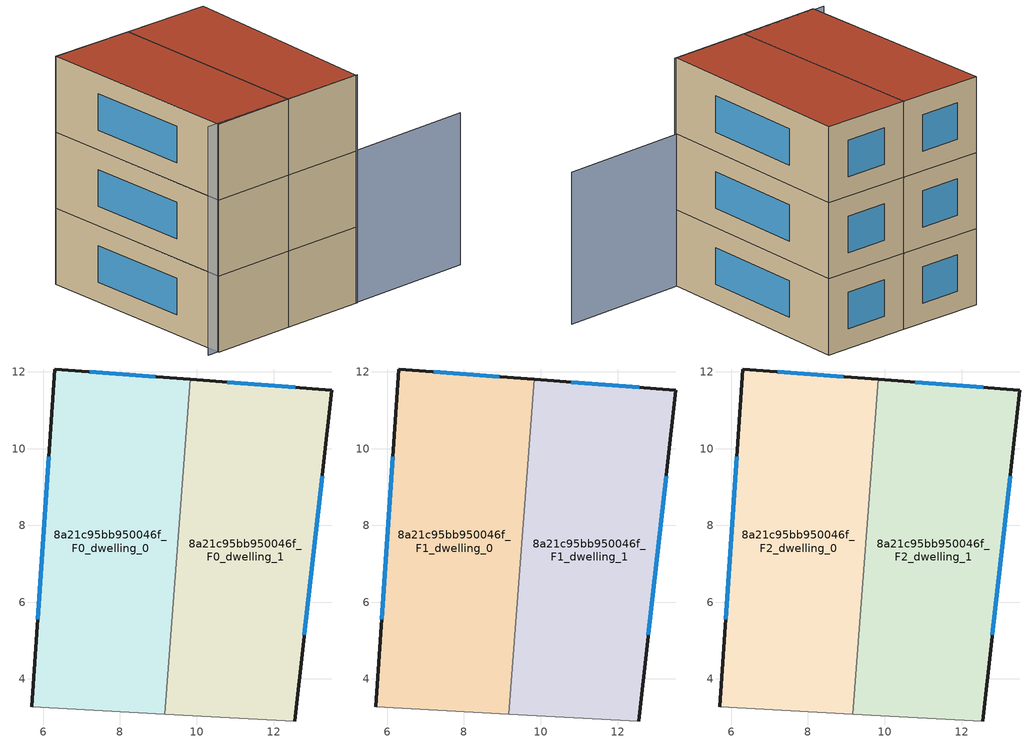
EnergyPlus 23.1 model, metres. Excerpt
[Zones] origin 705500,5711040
8a21c95bb950046f_F0_dwelling_0
 floor ground (EU_floor_Construction): 9.83,11.8 9.17,3.09 5.7,3.27 6.3,12.07 z0
 wall outside (EU_wall_Construction): 9.83,11.8 6.3,12.07 5.7,3.27 z0:3
 wall adiabatic (EU_wall_Construction): 5.7,3.27 9.17,3.09 z0:3
 wall to 8a21c95bb950046f_F0_dwelling_1 (EU_wall_Construction): 9.17,3.09 9.83,11.8 z0:3
 window (EU_Window_Construction): 6.14,9.79 5.85,5.56 / 8.91,11.87 7.22,12 z0.78:2.22
8a21c95bb950046f_F0_dwelling_1
 floor ground (EU_floor_Construction): 13.52,11.52 12.55,2.91 9.17,3.09 9.83,11.8 z0
 wall outside (EU_wall_Construction): 12.55,2.91 13.52,11.52 9.83,11.8 z0:3
 wall adiabatic (EU_wall_Construction): 9.17,3.09 12.55,2.91 z0:3
 window (EU_Window_Construction): 12.56,11.59 10.79,11.73 / 12.8,5.15 13.27,9.28 z0.78:2.22
8a21c95bb950046f_F1_dwelling_0
 floor to 8a21c95bb950046f_F0_dwelling_0 (EU_floor_Construction): 9.83,11.8 9.17,3.09 5.7,3.27 6.3,12.07 z3
 wall outside (EU_wall_Construction): 9.83,11.8 6.3,12.07 5.7,3.27 z3:6
 wall adiabatic (EU_wall_Construction): 5.7,3.27 9.17,3.09 z3:6
 wall to 8a21c95bb950046f_F1_dwelling_1 (EU_wall_Construction): 9.17,3.09 9.83,11.8 z3:6
 window (EU_Window_Construction): 6.14,9.79 5.85,5.56 / 8.91,11.87 7.22,12 z3.78:5.22
8a21c95bb950046f_F1_dwelling_1
 floor to 8a21c95bb950046f_F0_dwelling_1 (EU_floor_Construction): 13.52,11.52 12.55,2.91 9.17,3.09 9.83,11.8 z3
 wall outside (EU_wall_Construction): 12.55,2.91 13.52,11.52 9.83,11.8 z3:6
 wall adiabatic (EU_wall_Construction): 9.17,3.09 12.55,2.91 z3:6
 window (EU_Window_Construction): 12.56,11.59 10.79,11.73 / 12.8,5.15 13.27,9.28 z3.78:5.22
8a21c95bb950046f_F2_dwelling_0
 floor to 8a21c95bb950046f_F1_dwelling_0 (EU_floor_Construction): 9.83,11.8 9.17,3.09 5.7,3.27 6.3,12.07 z6
 wall outside (EU_wall_Construction): 9.83,11.8 6.3,12.07 5.7,3.27 z6:9
 wall adiabatic (EU_wall_Construction): 5.7,3.27 9.17,3.09 z6:9
 wall to 8a21c95bb950046f_F2_dwelling_1 (EU_wall_Construction): 9.17,3.09 9.83,11.8 z6:9
 window (EU_Window_Construction): 6.14,9.79 5.85,5.56 / 8.91,11.87 7.22,12 z6.78:8.22
 roof outside (EU_roof_Construction): 9.17,3.09 9.83,11.8 6.3,12.07 5.7,3.27 z9
8a21c95bb950046f_F2_dwelling_1
 floor to 8a21c95bb950046f_F1_dwelling_1 (EU_floor_Construction): 13.52,11.52 12.55,2.91 9.17,3.09 9.83,11.8 z6
 wall outside (EU_wall_Construction): 12.55,2.91 13.52,11.52 9.83,11.8 z6:9
 wall adiabatic (EU_wall_Construction): 9.17,3.09 12.55,2.91 z6:9
 window (EU_Window_Construction): 12.56,11.59 10.79,11.73 / 12.8,5.15 13.27,9.28 z6.78:8.22
 roof outside (EU_roof_Construction): 12.55,2.91 13.52,11.52 9.83,11.8 9.17,3.09 z9
shading: 12.02,2.96 17.85,2.7 z0:6; 5.22,3.37 12.62,2.9 z0:9
[Building]
EU S2 Campaign: North Axis=0; Terrain=City; Solar Distribution=FullExterior
[Site:Location]
London: Latitude=51.5; Longitude=-0.5; Time Zone=0; Elevation=25
[SizingPeriod:WeatherFileDays]
AnnualSizingPeriod: Begin Month=1; Begin Day of Month=1; End Month=12; End Day of Month=31; Day of Week for Start Day=Monday; Use Weather File Daylight Saving Period=No; Use Weather File Rain and Snow Indicators=No
[MATERIAL]
EU_InternalMass_Material: Roughness=MediumRough; Thickness=0.1; Conductivity=1; Density=1800; Specific Heat=900; Thermal Absorptance=0.9; Solar Absorptance=0.7; Visible Absorptance=0.7
[MATERIAL:NOMASS] Roughness=MediumRough; Thermal Absorptance=0.9; Solar Absorptance=0.7; Visible Absorptance=0.7
Name | Thermal Resistance
EU_wall_NoMass | 0.505306
EU_roof_NoMass | 0.464057
EU_floor_NoMass | 1.8949
[WINDOWMATERIAL:SIMPLEGLAZINGSYSTEM]
EU_Window_SimpleGlazing: UFactor=4.3538; Solar Heat Gain Coefficient=0.85; Visible Transmittance=0.85
[CONSTRUCTION]
EU_wall_Construction: EU_wall_NoMass
EU_roof_Construction: EU_roof_NoMass
EU_floor_Construction: EU_floor_NoMass
EU_InternalMass_Construction: EU_InternalMass_Material
EU_Window_Construction: EU_Window_SimpleGlazing
[ZONE] Type=1; Multiplier=1; Ceiling Height=autocalculate; Floor Area=autocalculate; Part of Total Floor Area=Yes
Name | Volume
8a21c95bb950046f_F0_dwelling_0 | 92.4412
8a21c95bb950046f_F1_dwelling_0; 8a21c95bb950046f_F2_dwelling_0 | 92.4419
8a21c95bb950046f_F0_dwelling_1; 8a21c95bb950046f_F1_dwelling_1; 8a21c95bb950046f_F2_dwelling_1 | 92.4463
[INTERNALMASS] Construction=EU_InternalMass_Construction
Name | Zone or ZoneList | Surface Area
8a21c95bb950046f_F0_dwelling_0_EU_InternalMass | 8a21c95bb950046f_F0_dwelling_0 | 30.8139
8a21c95bb950046f_F0_dwelling_1_EU_InternalMass | 8a21c95bb950046f_F0_dwelling_1 | 30.8152
8a21c95bb950046f_F1_dwelling_0_EU_InternalMass | 8a21c95bb950046f_F1_dwelling_0 | 30.8139
8a21c95bb950046f_F1_dwelling_1_EU_InternalMass | 8a21c95bb950046f_F1_dwelling_1 | 30.8152
8a21c95bb950046f_F2_dwelling_0_EU_InternalMass | 8a21c95bb950046f_F2_dwelling_0 | 30.8139
8a21c95bb950046f_F2_dwelling_1_EU_InternalMass | 8a21c95bb950046f_F2_dwelling_1 | 30.8152
[OTHEREQUIPMENT] Fuel Type=Electricity; Design Level Calculation Method=Watts/Area; Power per Zone Floor Area=1; Fraction Latent=0; Fraction Radiant=0; Fraction Lost=0; Carbon Dioxide Generation Rate=0; EndUse Subcategory=EU_Step8_InternalGains
Name | Zone or ZoneList or Space or SpaceList | Schedule
EU_Step8_InternalGain_8a21c95bb950046f_F0_dwelling_0_f000 | 8a21c95bb950046f_F0_dwelling_0 | EU_Step8_GainSchedule_8a21c95bb950046f_F0_dwelling_0_f000
EU_Step8_InternalGain_8a21c95bb950046f_F0_dwelling_1_f000 | 8a21c95bb950046f_F0_dwelling_1 | EU_Step8_GainSchedule_8a21c95bb950046f_F0_dwelling_1_f000
EU_Step8_InternalGain_8a21c95bb950046f_F1_dwelling_0_f000 | 8a21c95bb950046f_F1_dwelling_0 | EU_Step8_GainSchedule_8a21c95bb950046f_F1_dwelling_0_f000
EU_Step8_InternalGain_8a21c95bb950046f_F1_dwelling_1_f000 | 8a21c95bb950046f_F1_dwelling_1 | EU_Step8_GainSchedule_8a21c95bb950046f_F1_dwelling_1_f000
EU_Step8_InternalGain_8a21c95bb950046f_F2_dwelling_0_f000 | 8a21c95bb950046f_F2_dwelling_0 | EU_Step8_GainSchedule_8a21c95bb950046f_F2_dwelling_0_f000
EU_Step8_InternalGain_8a21c95bb950046f_F2_dwelling_1_f000 | 8a21c95bb950046f_F2_dwelling_1 | EU_Step8_GainSchedule_8a21c95bb950046f_F2_dwelling_1_f000
[ZONEVENTILATION:DESIGNFLOWRATE] Schedule=EU_AlwaysOn; Design Flow Rate Calculation Method=AirChanges/Hour; Air Changes per Hour=0.527733; Ventilation Type=Natural; Fan Pressure Rise=0; Fan Total Efficiency=1; Constant Term Coefficient=1; Temperature Term Coefficient=0; Velocity Term Coefficient=0; Velocity Squared Term Coefficient=0; Minimum Indoor Temperature=-100; Maximum Indoor Temperature=100; Delta Temperature=-100; Minimum Outdoor Temperature=-100; Maximum Outdoor Temperature=100; Maximum Wind Speed=40
Name | Zone or ZoneList or Space or SpaceList
EU_ConstantAir_8a21c95bb950046f_F0_dwelling_0 | 8a21c95bb950046f_F0_dwelling_0
EU_ConstantAir_8a21c95bb950046f_F0_dwelling_1 | 8a21c95bb950046f_F0_dwelling_1
EU_ConstantAir_8a21c95bb950046f_F1_dwelling_0 | 8a21c95bb950046f_F1_dwelling_0
EU_ConstantAir_8a21c95bb950046f_F1_dwelling_1 | 8a21c95bb950046f_F1_dwelling_1
EU_ConstantAir_8a21c95bb950046f_F2_dwelling_0 | 8a21c95bb950046f_F2_dwelling_0
EU_ConstantAir_8a21c95bb950046f_F2_dwelling_1 | 8a21c95bb950046f_F2_dwelling_1
[HVACTEMPLATE:THERMOSTAT] Constant Heating Setpoint=20; Constant Cooling Setpoint=50
EU_HeatOnly_8a21c95bb950046f_F0_dwelling_0; EU_HeatOnly_8a21c95bb950046f_F0_dwelling_1; EU_HeatOnly_8a21c95bb950046f_F1_dwelling_0; EU_HeatOnly_8a21c95bb950046f_F1_dwelling_1; EU_HeatOnly_8a21c95bb950046f_F2_dwelling_0; EU_HeatOnly_8a21c95bb950046f_F2_dwelling_1
[HVACTEMPLATE:ZONE:IDEALLOADSAIRSYSTEM] System Availability Schedule=EU_AlwaysOn; Maximum Heating Supply Air Temperature=50; Minimum Cooling Supply Air Temperature=13; Maximum Heating Supply Air Humidity Ratio=0.0156; Minimum Cooling Supply Air Humidity Ratio=0.0077; Heating Limit=NoLimit; Cooling Limit=NoLimit; Heating Availability Schedule=EU_AlwaysOn; Cooling Availability Schedule=EU_CoolingOff; Dehumidification Control Type=ConstantSensibleHeatRatio; Cooling Sensible Heat Ratio=0.7; Dehumidification Setpoint=60; Humidification Control Type=None; Humidification Setpoint=30; Outdoor Air Method=None; Outdoor Air Flow Rate per Person=0.00944; Outdoor Air Flow Rate per Zone Floor Area=0; Outdoor Air Flow Rate per Zone=0; Demand Controlled Ventilation Type=None; Outdoor Air Economizer Type=NoEconomizer; Heat Recovery Type=None; Sensible Heat Recovery Effectiveness=0.7; Latent Heat Recovery Effectiveness=0.65
Name | Template Thermostat
8a21c95bb950046f_F0_dwelling_0 | EU_HeatOnly_8a21c95bb950046f_F0_dwelling_0
8a21c95bb950046f_F0_dwelling_1 | EU_HeatOnly_8a21c95bb950046f_F0_dwelling_1
8a21c95bb950046f_F1_dwelling_0 | EU_HeatOnly_8a21c95bb950046f_F1_dwelling_0
8a21c95bb950046f_F1_dwelling_1 | EU_HeatOnly_8a21c95bb950046f_F1_dwelling_1
8a21c95bb950046f_F2_dwelling_0 | EU_HeatOnly_8a21c95bb950046f_F2_dwelling_0
8a21c95bb950046f_F2_dwelling_1 | EU_HeatOnly_8a21c95bb950046f_F2_dwelling_1
[SIZING:ZONE] Zone Cooling Design Supply Air Temperature Input Method=SupplyAirTemperature; Zone Cooling Design Supply Air Temperature=13; Zone Heating Design Supply Air Temperature Input Method=SupplyAirTemperature; Zone Heating Design Supply Air Temperature=50; Zone Cooling Design Supply Air Humidity Ratio=0.008; Zone Heating Design Supply Air Humidity Ratio=0.008; Cooling Design Air Flow Method=DesignDay; Cooling Design Air Flow Rate=0; Cooling Minimum Air Flow per Zone Floor Area=0.000762; Cooling Minimum Air Flow=0; Cooling Minimum Air Flow Fraction=0.2; Heating Design Air Flow Method=DesignDay; Heating Design Air Flow Rate=0; Heating Maximum Air Flow per Zone Floor Area=0.002032; Heating Maximum Air Flow=0.141576; Heating Maximum Air Flow Fraction=0.3; Account for Dedicated Outdoor Air System=No; Dedicated Outdoor Air System Control Strategy=NeutralSupplyAir; Dedicated Outdoor Air Low Setpoint Temperature for Design=autosize; Dedicated Outdoor Air High Setpoint Temperature for Design=autosize; Zone Load Sizing Method=Sensible Load Only No Latent Load; Zone Latent Cooling Design Supply Air Humidity Ratio Input Method=HumidityRatioDifference; Zone Cooling Design Supply Air Humidity Ratio Difference=0.005; Zone Latent Heating Design Supply Air Humidity Ratio Input Method=HumidityRatioDifference; Zone Humidification Design Supply Air Humidity Ratio Difference=0.005
8a21c95bb950046f_F0_dwelling_0; 8a21c95bb950046f_F0_dwelling_1; 8a21c95bb950046f_F1_dwelling_0; 8a21c95bb950046f_F1_dwelling_1; 8a21c95bb950046f_F2_dwelling_0; 8a21c95bb950046f_F2_dwelling_1
[SCHEDULE:CONSTANT]
Name | Hourly Value
EU_AlwaysOn | 1
EU_CoolingOff | 0
[SCHEDULE:FILE] Column Number=1; Rows to Skip at Top=0; Number of Hours of Data=8760; Column Separator=Comma; Interpolate to Timestep=No; Minutes per Item=60; Adjust Schedule for Daylight Savings=Yes
Name | File
EU_Step8_GainSchedule_8a21c95bb950046f_F0_dwelling_0_f000 | ../../schedules/8a21c95bb950046f/8a21c95bb950046f_F0_dwelling_0_f000_gain.csv
EU_Step8_GainSchedule_8a21c95bb950046f_F0_dwelling_1_f000 | ../../schedules/8a21c95bb950046f/8a21c95bb950046f_F0_dwelling_1_f000_gain.csv
EU_Step8_GainSchedule_8a21c95bb950046f_F1_dwelling_0_f000 | ../../schedules/8a21c95bb950046f/8a21c95bb950046f_F1_dwelling_0_f000_gain.csv
EU_Step8_GainSchedule_8a21c95bb950046f_F1_dwelling_1_f000 | ../../schedules/8a21c95bb950046f/8a21c95bb950046f_F1_dwelling_1_f000_gain.csv
EU_Step8_GainSchedule_8a21c95bb950046f_F2_dwelling_0_f000 | ../../schedules/8a21c95bb950046f/8a21c95bb950046f_F2_dwelling_0_f000_gain.csv
EU_Step8_GainSchedule_8a21c95bb950046f_F2_dwelling_1_f000 | ../../schedules/8a21c95bb950046f/8a21c95bb950046f_F2_dwelling_1_f000_gain.csv
